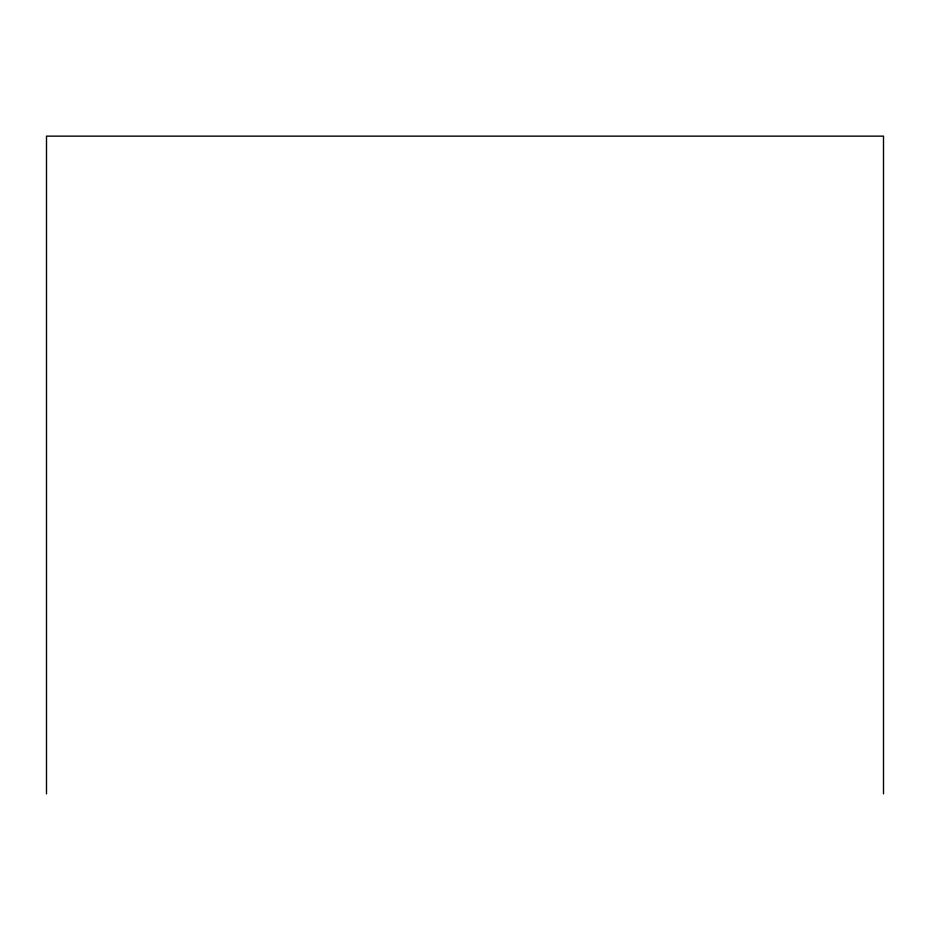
<?xml version="1.0" encoding="UTF-8"?>
<svg xmlns="http://www.w3.org/2000/svg" width="930" height="930" viewBox="0 0 930 930"><rect width="100%" height="100%" fill="white"/><g stroke="black" fill="none" stroke-linecap="round" stroke-linejoin="round"><path stroke-width="1.4" d="M883.5 793.86L883.5 136.14L46.5 136.14L46.5 793.86"/></g></svg>
